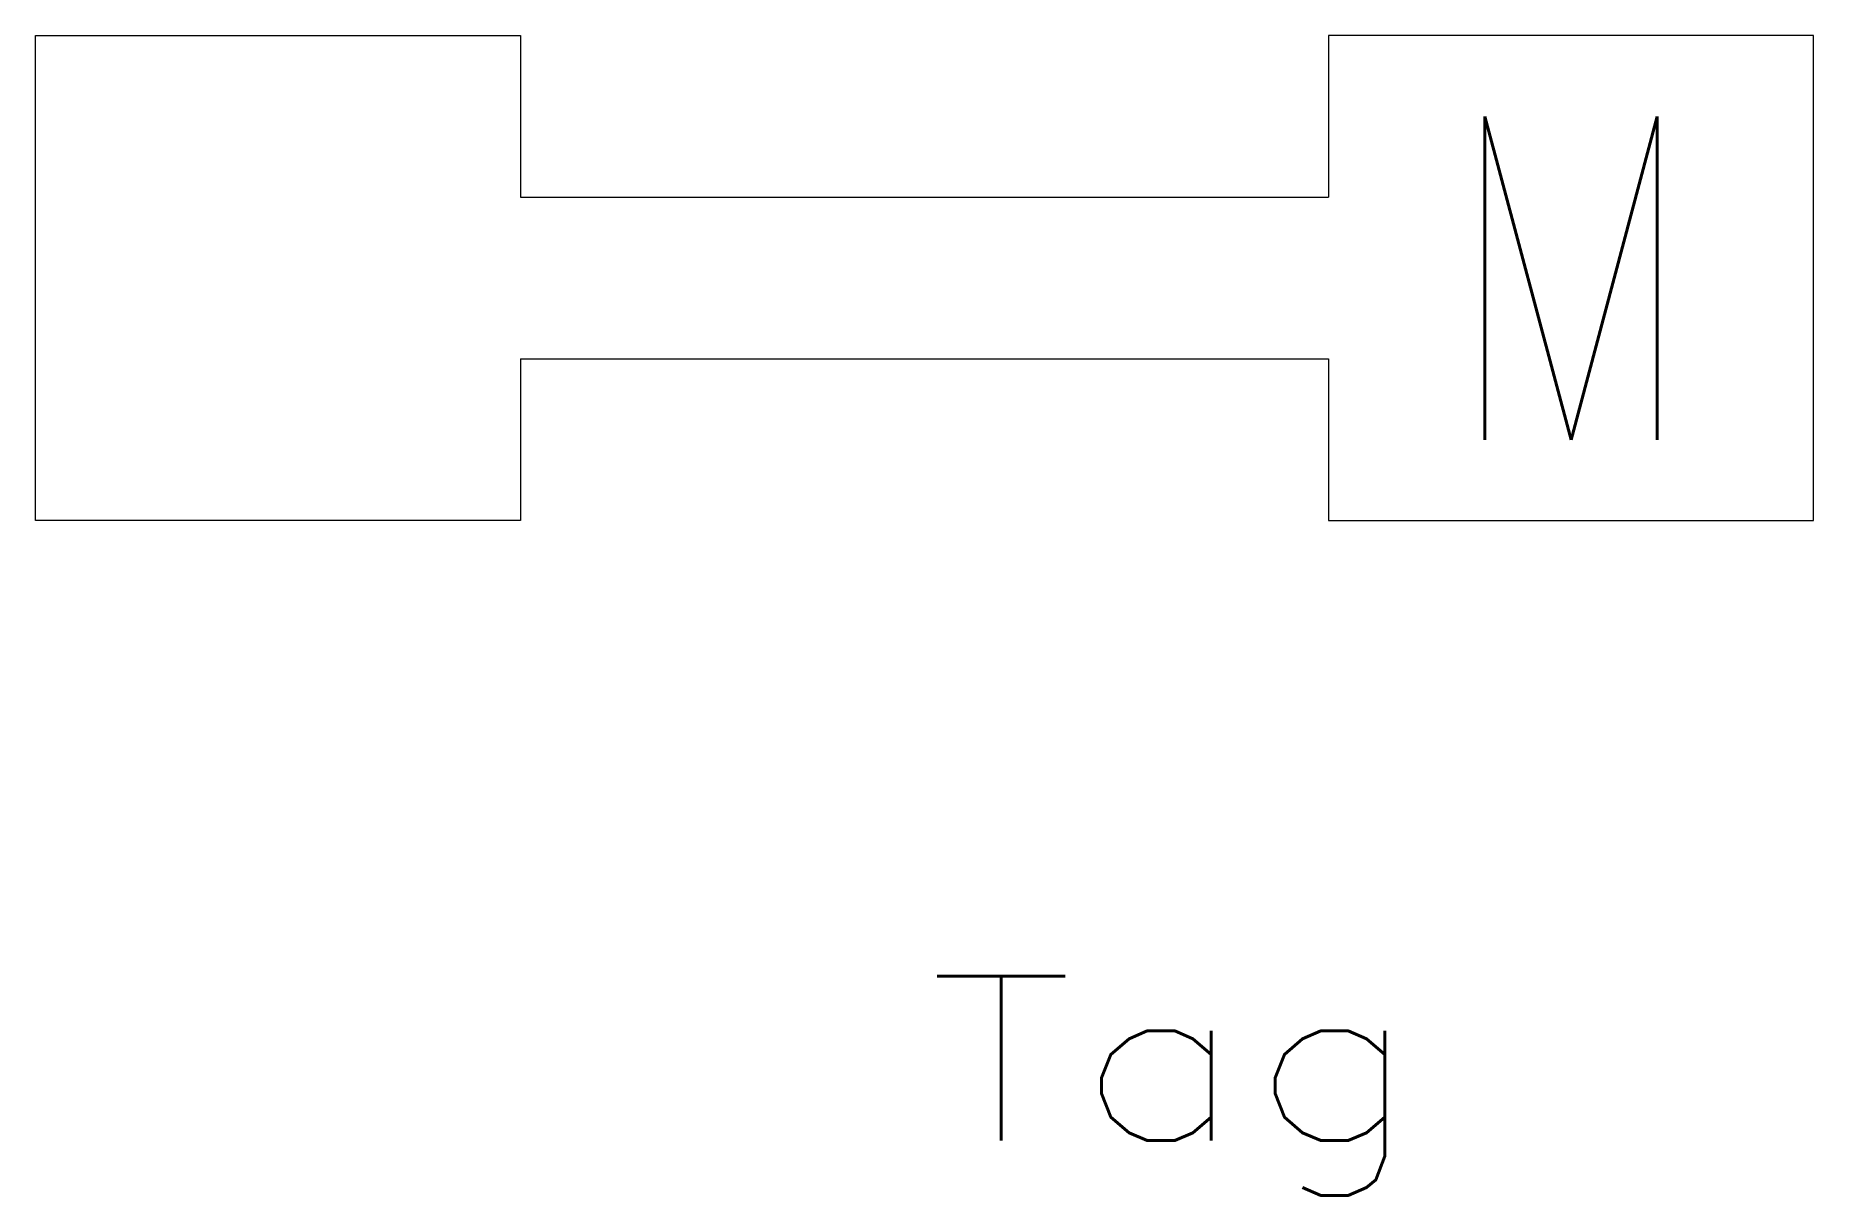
# Model space of a CAD drawing. Header units: inches. Extents: x -6.9 to 6.8, y -7.1 to 1.9.
import ezdxf
from ezdxf.enums import TextEntityAlignment as Align

# ---------------------------------------------------------------- set-up
doc = ezdxf.new("R2010")
doc.units = ezdxf.units.IN
doc.header["$MEASUREMENT"] = 0
doc.layers.get('0').update_dxf_attribs({"lineweight": 0})
doc.styles.add('STANDARD0', font='TXT.SHX')
doc.styles.add('STANDARD1', font='TXT.SHX')

msp = doc.modelspace()

# ---------------------------------------------------------------- linework, layer by layer
for p, q in [((-6.93, 1.86), (-3.18, 1.86)), ((-6.93, -1.89), (-6.93, 1.86)), ((-3.18, 1.86), (-3.18, 0.61)), ((3.07, 1.86), (3.07, 0.61)), ((6.82, 1.86), (3.07, 1.86)), ((6.82, -1.89), (6.82, 1.86)), ((-3.18, 0.61), (3.07, 0.61)), ((-3.18, -0.64), (3.07, -0.64)), ((-3.18, -0.64), (-3.18, -1.89)), ((3.07, -0.64), (3.07, -1.89)), ((-3.18, -1.89), (-6.93, -1.89)), ((3.07, -1.89), (6.82, -1.89))]:
    msp.add_line(p, q)

# ---------------------------------------------------------------- texts
at = {"linetype": 'Continuous', "style": 'STANDARD0', "width": 0.7}
msp.add_text('M', height=2.5, dxfattribs=at).set_placement((3.945, -1.265), (5.945, -1.265), align=Align.FIT)
at = {"color": 7, "linetype": 'Continuous', "style": 'STANDARD1', "width": 1.166667}
msp.add_text('Tag', height=1.272, dxfattribs=at).set_placement((-0.028, -6.684), (3.788, -6.684), align=Align.FIT)

doc.saveas('drawing.dxf')
